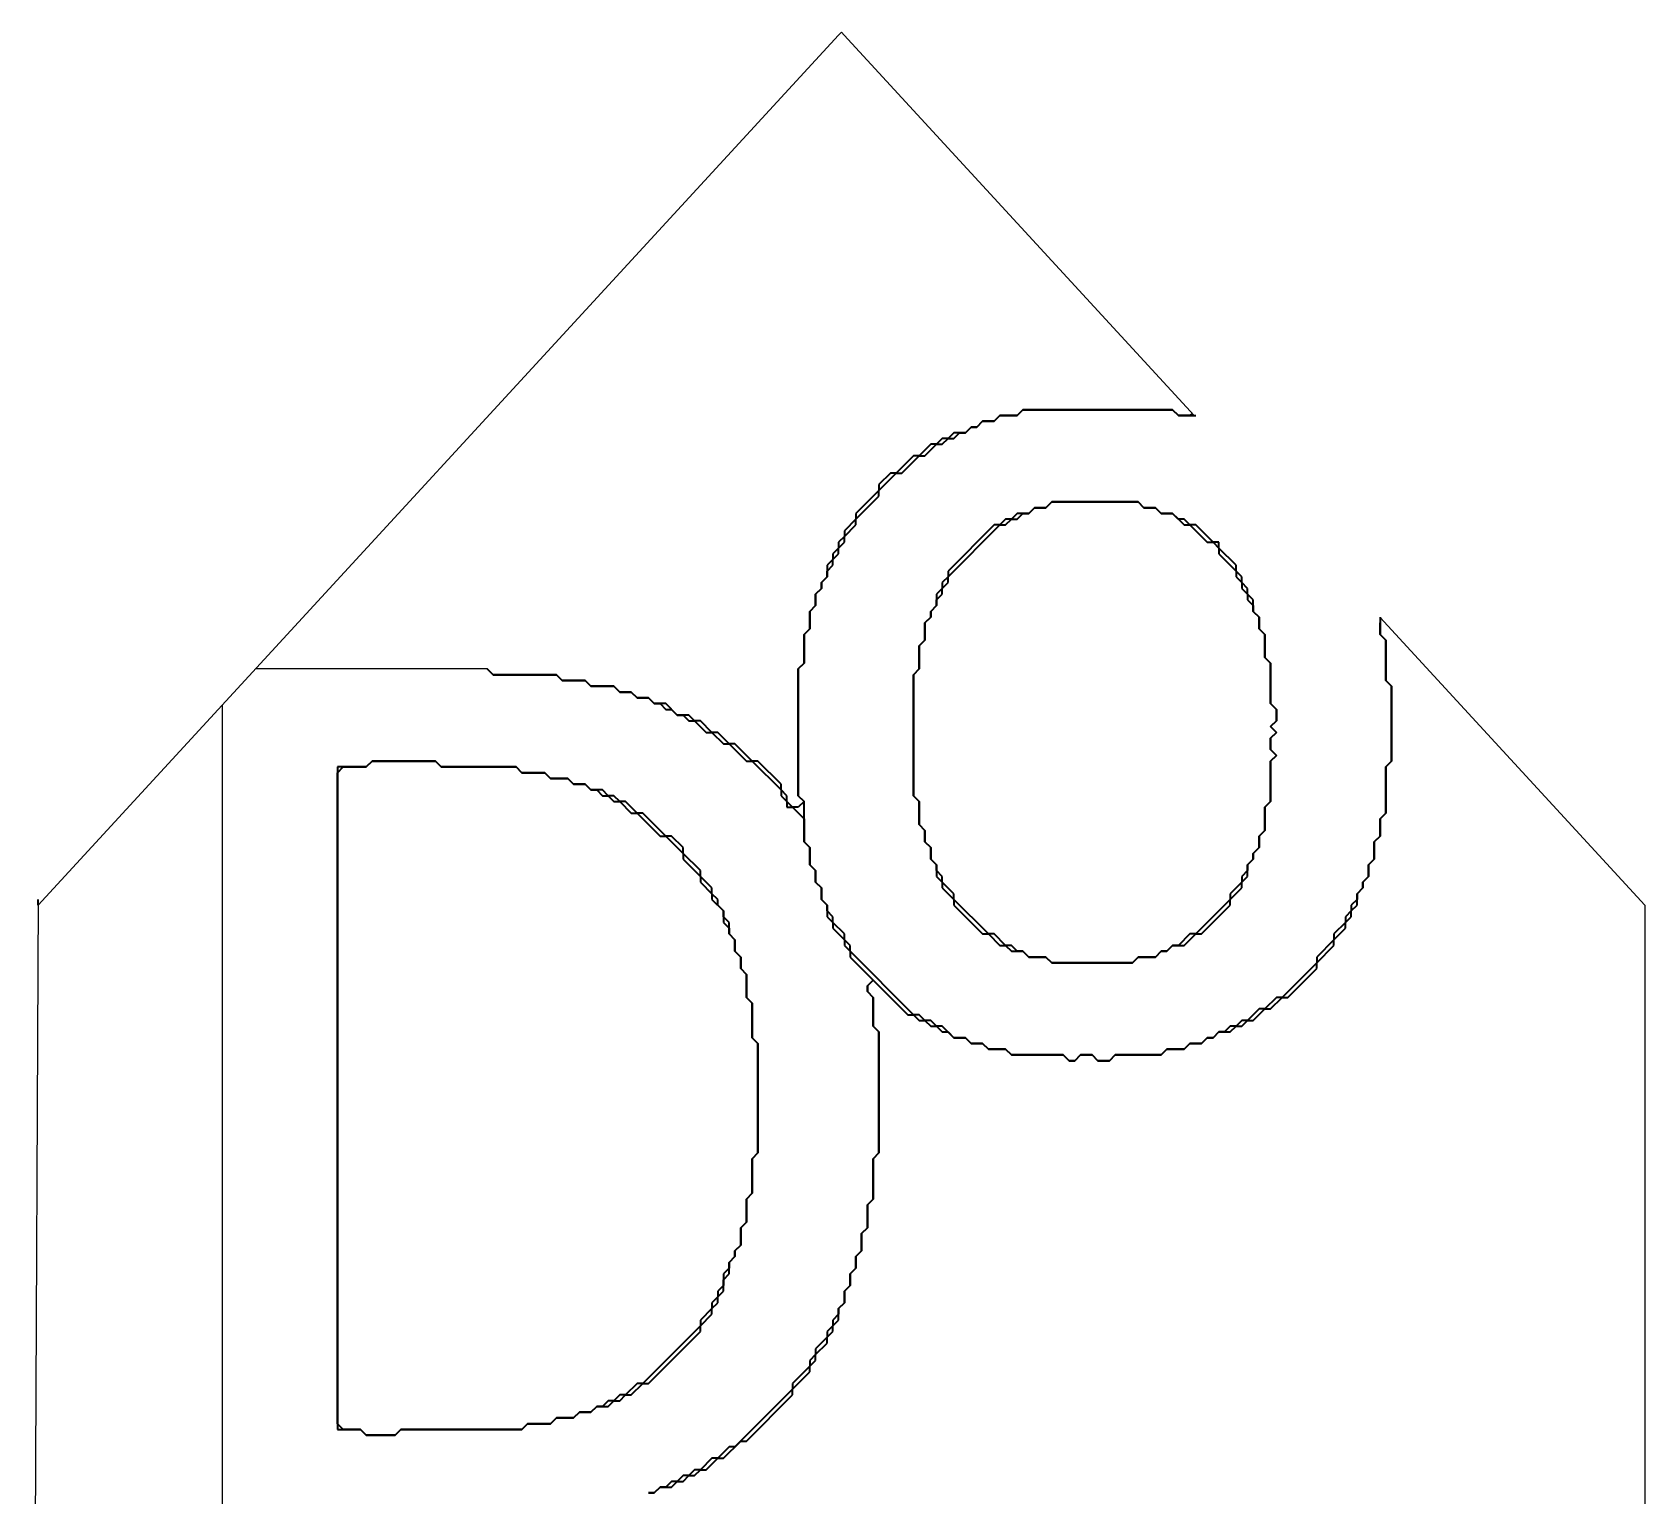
# Model space of a CAD drawing. Header units: millimetres. Extents: x 0 to 11, y 3.2 to 8.5.
# Drawn here: x 0 to 3.333, y 5.482 to 8.506 of the extents above; entities that cross this region are included whole.
import ezdxf

# ---------------------------------------------------------------- set-up
doc = ezdxf.new("R2010")
doc.units = ezdxf.units.MM

msp = doc.modelspace()

# ---------------------------------------------------------------- linework, layer by layer
for p, q in [((1.6667, 8.5), (0.0119, 6.7024)), ((1.6667, 8.5), (1.6724, 8.5062)), ((1.6781, 8.5), (1.6724, 8.5062)), ((1.6781, 8.5), (2.4014, 7.7143)), ((2.7857, 7.2967), (3.3328, 6.7024)), ((0.9405, 7.1905), (0.4612, 7.1905)), ((0.3929, 5.4643), (0.3929, 7.1162)), ((0.0119, 6.7143), (0, 4.1429)), ((3.3328, 6.7024), (3.3328, 4.1429))]:
    msp.add_line(p, q)
at = {"color": 7, "lineweight": 35}
for p, q in [((1.9643, 7.7024), (1.9524, 7.6905)), ((1.9524, 7.6905), (1.9643, 7.7024)), ((1.9881, 7.7024), (1.9643, 7.7024)), ((1.9643, 7.7024), (1.9881, 7.7024)), ((2, 7.7143), (1.9881, 7.7024)), ((1.9881, 7.7024), (2, 7.7143)), ((2.0357, 7.7143), (2, 7.7143)), ((2, 7.7143), (2.0357, 7.7143)), ((2.0476, 7.7262), (2.0357, 7.7143)), ((2.0357, 7.7143), (2.0476, 7.7262)), ((2.3571, 7.7262), (2.0476, 7.7262)), ((2.0476, 7.7262), (2.3571, 7.7262)), ((2.369, 7.7143), (2.3571, 7.7262)), ((2.3571, 7.7262), (2.369, 7.7143)), ((2.3929, 7.7143), (2.369, 7.7143)), ((2.369, 7.7143), (2.4048, 7.7143)), ((2.3973, 7.7187), (2.3929, 7.7143)), ((1.881, 7.6667), (1.869, 7.6548)), ((1.8929, 7.6667), (1.881, 7.6667)), ((1.881, 7.6548), (1.8929, 7.6667)), ((1.9048, 7.6786), (1.8929, 7.6667)), ((1.8929, 7.6667), (1.9048, 7.6667)), ((1.9286, 7.6786), (1.9048, 7.6786)), ((1.9048, 7.6667), (1.9167, 7.6786)), ((1.9167, 7.6786), (1.9286, 7.6786)), ((1.9405, 7.6905), (1.9286, 7.6786)), ((1.9286, 7.6786), (1.9405, 7.6905)), ((1.9524, 7.6905), (1.9405, 7.6905)), ((1.9405, 7.6905), (1.9524, 7.6905)), ((1.8571, 7.6548), (1.8333, 7.631)), ((1.8452, 7.631), (1.869, 7.6548)), ((1.869, 7.6548), (1.8571, 7.6548)), ((1.869, 7.6548), (1.881, 7.6548)), ((1.8214, 7.631), (1.7857, 7.5952)), ((1.7976, 7.5952), (1.8333, 7.631)), ((1.8333, 7.631), (1.8214, 7.631)), ((1.8333, 7.631), (1.8452, 7.631)), ((1.7738, 7.5952), (1.75, 7.5714)), ((1.75, 7.5595), (1.7857, 7.5952)), ((1.75, 7.5714), (1.75, 7.5595)), ((1.7857, 7.5952), (1.7738, 7.5952)), ((1.7857, 7.5952), (1.7976, 7.5952)), ((1.75, 7.5595), (1.7024, 7.5119)), ((1.7024, 7.5), (1.75, 7.5476)), ((1.75, 7.5476), (1.75, 7.5595)), ((2.0952, 7.5238), (2.1071, 7.5357)), ((2.1071, 7.5357), (2.0952, 7.5238)), ((2.1071, 7.5357), (2.2857, 7.5357)), ((2.2857, 7.5357), (2.1071, 7.5357)), ((2.2857, 7.5357), (2.2976, 7.5238)), ((2.2976, 7.5238), (2.2857, 7.5357)), ((1.7024, 7.5), (1.6786, 7.4762)), ((1.7024, 7.5119), (1.7024, 7.5)), ((1.7024, 7.4881), (1.7024, 7.5)), ((2.0119, 7.5), (2, 7.4881)), ((2.0119, 7.4881), (2.0238, 7.5)), ((2.0238, 7.5), (2.0119, 7.5)), ((2.0357, 7.5119), (2.0238, 7.5)), ((2.0238, 7.5), (2.0357, 7.5)), ((2.0357, 7.5), (2.0476, 7.5119)), ((2.0595, 7.5119), (2.0357, 7.5119)), ((2.0476, 7.5119), (2.0595, 7.5119)), ((2.0595, 7.5119), (2.0714, 7.5238)), ((2.0714, 7.5238), (2.0595, 7.5119)), ((2.0714, 7.5238), (2.0952, 7.5238)), ((2.0952, 7.5238), (2.0714, 7.5238)), ((2.2976, 7.5238), (2.3214, 7.5238)), ((2.3214, 7.5238), (2.2976, 7.5238)), ((2.3214, 7.5238), (2.3333, 7.5119)), ((2.3333, 7.5119), (2.3214, 7.5238)), ((2.3333, 7.5119), (2.3571, 7.5119)), ((2.3571, 7.5119), (2.3333, 7.5119)), ((2.3571, 7.5119), (2.381, 7.4881)), ((2.369, 7.5), (2.3571, 7.5119)), ((2.381, 7.5), (2.369, 7.5)), ((2.3929, 7.4881), (2.381, 7.5)), ((1.6786, 7.4643), (1.7024, 7.4881)), ((1.6786, 7.4762), (1.6786, 7.4643)), ((1.8929, 7.381), (2, 7.4881)), ((1.9881, 7.4881), (1.8929, 7.3929)), ((2, 7.4881), (1.9881, 7.4881)), ((2, 7.4881), (2.0119, 7.4881)), ((2.381, 7.4881), (2.3929, 7.4881)), ((2.3929, 7.4881), (2.4286, 7.4524)), ((2.4048, 7.4881), (2.3929, 7.4881)), ((2.4405, 7.4524), (2.4048, 7.4881)), ((1.6667, 7.4405), (1.6548, 7.4286)), ((1.6786, 7.4643), (1.6667, 7.4524)), ((1.6667, 7.4524), (1.6667, 7.4405)), ((1.6667, 7.4405), (1.6786, 7.4524)), ((1.6667, 7.4286), (1.6667, 7.4405)), ((1.6786, 7.4524), (1.6786, 7.4643)), ((2.4286, 7.4524), (2.4405, 7.4524)), ((2.4405, 7.4524), (2.4524, 7.4405)), ((2.4524, 7.4524), (2.4405, 7.4524)), ((2.4524, 7.4405), (2.4524, 7.4524)), ((2.4524, 7.4405), (2.4524, 7.4286)), ((2.4881, 7.4048), (2.4524, 7.4405)), ((1.6548, 7.4167), (1.6429, 7.4048)), ((1.6429, 7.4048), (1.6429, 7.381)), ((1.6429, 7.3929), (1.6548, 7.4048)), ((1.6548, 7.4286), (1.6548, 7.4167)), ((1.6548, 7.4167), (1.6667, 7.4286)), ((1.6548, 7.4048), (1.6548, 7.4167)), ((2.4524, 7.4286), (2.4881, 7.3929)), ((2.4881, 7.3929), (2.4881, 7.4048)), ((1.6429, 7.381), (1.631, 7.369)), ((1.631, 7.369), (1.6429, 7.381)), ((1.631, 7.369), (1.631, 7.3571)), ((1.631, 7.3571), (1.631, 7.369)), ((1.6429, 7.381), (1.6429, 7.3929)), ((1.8929, 7.381), (1.881, 7.369)), ((1.881, 7.3571), (1.8929, 7.369)), ((1.881, 7.369), (1.881, 7.3571)), ((1.8929, 7.3929), (1.8929, 7.381)), ((1.8929, 7.369), (1.8929, 7.381)), ((2.4881, 7.3929), (2.4881, 7.381)), ((2.5, 7.381), (2.4881, 7.3929)), ((2.4881, 7.381), (2.5, 7.369)), ((2.5, 7.369), (2.5, 7.381)), ((2.5, 7.369), (2.5, 7.3571)), ((2.5119, 7.3571), (2.5, 7.369)), ((1.631, 7.3571), (1.619, 7.3452)), ((1.619, 7.3452), (1.631, 7.3571)), ((1.619, 7.3452), (1.619, 7.3214)), ((1.619, 7.3214), (1.619, 7.3452)), ((1.881, 7.3571), (1.869, 7.3452)), ((1.869, 7.3333), (1.881, 7.3452)), ((1.869, 7.3452), (1.869, 7.3214)), ((1.869, 7.3214), (1.869, 7.3333)), ((1.881, 7.3452), (1.881, 7.3571)), ((2.5, 7.3571), (2.5119, 7.3452)), ((2.5119, 7.3452), (2.5119, 7.3571)), ((2.5119, 7.3452), (2.5119, 7.3333)), ((2.5238, 7.3333), (2.5119, 7.3452)), ((2.5119, 7.3333), (2.5238, 7.3214)), ((2.5238, 7.3095), (2.5238, 7.3333)), ((1.619, 7.3214), (1.6071, 7.3095)), ((1.6071, 7.3095), (1.619, 7.3214)), ((1.6071, 7.3095), (1.6071, 7.2738)), ((1.6071, 7.2738), (1.6071, 7.3095)), ((1.8571, 7.3095), (1.869, 7.3214)), ((1.869, 7.3214), (1.8571, 7.3095)), ((1.8571, 7.2976), (1.8571, 7.3095)), ((1.8571, 7.3095), (1.8571, 7.2976)), ((2.5238, 7.3214), (2.5238, 7.3095)), ((2.5238, 7.3095), (2.5357, 7.2976)), ((2.5357, 7.2976), (2.5238, 7.3095)), ((1.6071, 7.2738), (1.5952, 7.2619)), ((1.5952, 7.2619), (1.6071, 7.2738)), ((1.8452, 7.2857), (1.8571, 7.2976)), ((1.8571, 7.2976), (1.8452, 7.2857)), ((1.8452, 7.25), (1.8452, 7.2857)), ((1.8452, 7.2857), (1.8452, 7.25)), ((2.5357, 7.2976), (2.5357, 7.2738)), ((2.5357, 7.2738), (2.5357, 7.2976)), ((2.5357, 7.2738), (2.5476, 7.2619)), ((2.5476, 7.2619), (2.5357, 7.2738)), ((2.7857, 7.2976), (2.7857, 7.2619)), ((2.7857, 7.2619), (2.7857, 7.2857)), ((1.5952, 7.2619), (1.5952, 7.2024)), ((1.5952, 7.2024), (1.5952, 7.2619)), ((1.8333, 7.2381), (1.8452, 7.25)), ((1.8452, 7.25), (1.8333, 7.2381)), ((1.8333, 7.1905), (1.8333, 7.2381)), ((1.8333, 7.2381), (1.8333, 7.1905)), ((2.5476, 7.2619), (2.5476, 7.2143)), ((2.5476, 7.2143), (2.5476, 7.2619)), ((2.7976, 7.25), (2.7857, 7.2619)), ((2.7857, 7.2619), (2.7976, 7.25)), ((2.7976, 7.1667), (2.7976, 7.25)), ((2.7976, 7.25), (2.7976, 7.1667)), ((1.5952, 7.2024), (1.5833, 7.1905)), ((1.5833, 7.1905), (1.5952, 7.2024)), ((2.5476, 7.2143), (2.5595, 7.2024)), ((2.5595, 7.2024), (2.5476, 7.2143)), ((2.5595, 7.2024), (2.5595, 7.119)), ((2.5595, 7.119), (2.5595, 7.2024)), ((0.9524, 7.1786), (0.9405, 7.1905)), ((0.9405, 7.1905), (0.9524, 7.1786)), ((1.0833, 7.1786), (0.9524, 7.1786)), ((0.9524, 7.1786), (1.0833, 7.1786)), ((1.0952, 7.1667), (1.0833, 7.1786)), ((1.0833, 7.1786), (1.0952, 7.1667)), ((1.1429, 7.1667), (1.0952, 7.1667)), ((1.0952, 7.1667), (1.1429, 7.1667)), ((1.1548, 7.1548), (1.1429, 7.1667)), ((1.1429, 7.1667), (1.1548, 7.1548)), ((1.5833, 7.1905), (1.5833, 6.9286)), ((1.5833, 6.9286), (1.5833, 7.1905)), ((1.8214, 7.1786), (1.8333, 7.1905)), ((1.8333, 7.1905), (1.8214, 7.1786)), ((1.8214, 6.9286), (1.8214, 7.1786)), ((1.8214, 7.1786), (1.8214, 6.9286)), ((2.8095, 7.1548), (2.7976, 7.1667)), ((2.7976, 7.1667), (2.8095, 7.1548)), ((1.2024, 7.1548), (1.1548, 7.1548)), ((1.1548, 7.1548), (1.2024, 7.1548)), ((1.2143, 7.1429), (1.2024, 7.1548)), ((1.2024, 7.1548), (1.2143, 7.1429)), ((1.2381, 7.1429), (1.2143, 7.1429)), ((1.2143, 7.1429), (1.2381, 7.1429)), ((1.25, 7.131), (1.2381, 7.1429)), ((1.2381, 7.1429), (1.25, 7.131)), ((2.8095, 7), (2.8095, 7.1548)), ((2.8095, 7.1548), (2.8095, 7)), ((1.2738, 7.131), (1.25, 7.131)), ((1.25, 7.131), (1.2738, 7.131)), ((1.2857, 7.119), (1.2738, 7.131)), ((1.2738, 7.131), (1.2857, 7.119)), ((1.3095, 7.119), (1.2857, 7.119)), ((1.2857, 7.119), (1.2976, 7.119)), ((1.2976, 7.119), (1.3095, 7.1071)), ((1.3333, 7.0952), (1.3095, 7.119)), ((1.3095, 7.1071), (1.3214, 7.1071)), ((1.3214, 7.1071), (1.3333, 7.0952)), ((2.5595, 7.119), (2.5714, 7.1071)), ((2.5714, 7.1071), (2.5595, 7.119)), ((2.5714, 7.1071), (2.5714, 7.0833)), ((2.5714, 7.0833), (2.5714, 7.1071)), ((1.3571, 7.0952), (1.3333, 7.0952)), ((1.3333, 7.0952), (1.3452, 7.0952)), ((1.3452, 7.0952), (1.3571, 7.0833)), ((1.369, 7.0833), (1.3571, 7.0952)), ((1.3571, 7.0833), (1.369, 7.0833)), ((1.381, 7.0833), (1.369, 7.0833)), ((1.369, 7.0833), (1.3929, 7.0595)), ((1.4048, 7.0595), (1.381, 7.0833)), ((2.5714, 7.0833), (2.5595, 7.0714)), ((2.5595, 7.0714), (2.5714, 7.0833)), ((2.5595, 7.0714), (2.5714, 7.0595)), ((2.5714, 7.0595), (2.5595, 7.0714)), ((1.3929, 7.0595), (1.4048, 7.0595)), ((1.4167, 7.0595), (1.4048, 7.0595)), ((1.4048, 7.0595), (1.4286, 7.0357)), ((1.4405, 7.0357), (1.4167, 7.0595)), ((1.4286, 7.0357), (1.4405, 7.0357)), ((1.4524, 7.0357), (1.4405, 7.0357)), ((1.4405, 7.0357), (1.4762, 7)), ((1.4881, 7), (1.4524, 7.0357)), ((2.5714, 7.0595), (2.5595, 7.0476)), ((2.5595, 7.0476), (2.5714, 7.0595)), ((2.5595, 7.0476), (2.5595, 7.0238)), ((2.5595, 7.0238), (2.5595, 7.0476)), ((0.6905, 6.9881), (0.7024, 7)), ((0.7024, 7), (0.6905, 6.9881)), ((0.7024, 7), (0.8333, 7)), ((0.8333, 7), (0.7024, 7)), ((0.8333, 7), (0.8452, 6.9881)), ((0.8452, 6.9881), (0.8333, 7)), ((1.4762, 7), (1.4881, 7)), ((1.5, 7), (1.4881, 7)), ((1.4881, 7), (1.5476, 6.9405)), ((1.5476, 6.9524), (1.5, 7)), ((2.5595, 7.0238), (2.5714, 7.0119)), ((2.5714, 7.0119), (2.5595, 7.0238)), ((2.5714, 7.0119), (2.5595, 7)), ((2.5595, 7), (2.5714, 7.0119)), ((2.5595, 7), (2.5595, 6.9167)), ((2.5595, 6.9167), (2.5595, 7)), ((2.7976, 6.9881), (2.8095, 7)), ((2.8095, 7), (2.7976, 6.9881)), ((0.631, 6.9762), (0.6429, 6.9881)), ((0.6905, 6.9881), (0.631, 6.9881)), ((0.631, 6.9881), (0.631, 5.619)), ((0.631, 5.631), (0.631, 6.9762)), ((0.6429, 6.9881), (0.6905, 6.9881)), ((0.8452, 6.9881), (1, 6.9881)), ((1, 6.9881), (0.8452, 6.9881)), ((1, 6.9881), (1.0119, 6.9762)), ((1.0119, 6.9762), (1, 6.9881)), ((1.0119, 6.9762), (1.0595, 6.9762)), ((1.0595, 6.9762), (1.0119, 6.9762)), ((1.0595, 6.9762), (1.0714, 6.9643)), ((1.0714, 6.9643), (1.0595, 6.9762)), ((2.7976, 6.8929), (2.7976, 6.9881)), ((2.7976, 6.9881), (2.7976, 6.8929)), ((1.0714, 6.9643), (1.1071, 6.9643)), ((1.1071, 6.9643), (1.0714, 6.9643)), ((1.1071, 6.9643), (1.119, 6.9524)), ((1.119, 6.9524), (1.1071, 6.9643)), ((1.119, 6.9524), (1.1429, 6.9524)), ((1.1429, 6.9524), (1.119, 6.9524)), ((1.1429, 6.9524), (1.1548, 6.9405)), ((1.1548, 6.9405), (1.1429, 6.9524)), ((1.1548, 6.9405), (1.1667, 6.9405)), ((1.1786, 6.9405), (1.1548, 6.9405)), ((1.1667, 6.9405), (1.1786, 6.9286)), ((1.1905, 6.9286), (1.1786, 6.9405)), ((1.5476, 6.9405), (1.5476, 6.9524)), ((1.5595, 6.9286), (1.5476, 6.9405)), ((1.5476, 6.9405), (1.5476, 6.9286)), ((1.1786, 6.9286), (1.1905, 6.9286)), ((1.1905, 6.9286), (1.2024, 6.9167)), ((1.2024, 6.9286), (1.1905, 6.9286)), ((1.2143, 6.9167), (1.2024, 6.9286)), ((1.2024, 6.9167), (1.2143, 6.9167)), ((1.2143, 6.9167), (1.2381, 6.8929)), ((1.2262, 6.9167), (1.2143, 6.9167)), ((1.25, 6.8929), (1.2262, 6.9167)), ((1.5476, 6.9286), (1.5595, 6.9167)), ((1.5595, 6.9167), (1.5595, 6.9286)), ((1.5714, 6.9048), (1.5595, 6.9167)), ((1.5595, 6.9167), (1.5595, 6.9048)), ((1.5595, 6.9048), (1.5714, 6.9048)), ((1.5833, 6.9048), (1.5714, 6.9048)), ((1.5714, 6.9048), (1.5952, 6.881)), ((1.5833, 6.9286), (1.5952, 6.9167)), ((1.5952, 6.9167), (1.5833, 6.9286)), ((1.5952, 6.9167), (1.5833, 6.9048)), ((1.5952, 6.8333), (1.5952, 6.9167)), ((1.8333, 6.9167), (1.8214, 6.9286)), ((1.8214, 6.9286), (1.8333, 6.9167)), ((1.8333, 6.869), (1.8333, 6.9167)), ((1.8333, 6.9167), (1.8333, 6.869)), ((2.5595, 6.9167), (2.5476, 6.9048)), ((2.5476, 6.9048), (2.5595, 6.9167)), ((2.5476, 6.9048), (2.5476, 6.8571)), ((2.5476, 6.8571), (2.5476, 6.9048)), ((1.2381, 6.8929), (1.25, 6.8929)), ((1.25, 6.8929), (1.2976, 6.8452)), ((1.2619, 6.8929), (1.25, 6.8929)), ((1.3095, 6.8452), (1.2619, 6.8929)), ((1.5952, 6.881), (1.5952, 6.8333)), ((1.8452, 6.8571), (1.8333, 6.869)), ((1.8333, 6.869), (1.8452, 6.8571)), ((2.7857, 6.881), (2.7976, 6.8929)), ((2.7976, 6.8929), (2.7857, 6.881)), ((2.7857, 6.8452), (2.7857, 6.881)), ((2.7857, 6.881), (2.7857, 6.8452)), ((1.2976, 6.8452), (1.3095, 6.8452)), ((1.3095, 6.8452), (1.3452, 6.8095)), ((1.3214, 6.8452), (1.3095, 6.8452)), ((1.3452, 6.8214), (1.3214, 6.8452)), ((1.5952, 6.8333), (1.6071, 6.8214)), ((1.6071, 6.8214), (1.5952, 6.8333)), ((1.8452, 6.8333), (1.8452, 6.8571)), ((1.8452, 6.8571), (1.8452, 6.8333)), ((1.8571, 6.8214), (1.8452, 6.8333)), ((1.8452, 6.8333), (1.8571, 6.8214)), ((2.5476, 6.8571), (2.5357, 6.8452)), ((2.5357, 6.8452), (2.5476, 6.8571)), ((2.5357, 6.8452), (2.5357, 6.8214)), ((2.5357, 6.8214), (2.5357, 6.8452)), ((2.7738, 6.8333), (2.7857, 6.8452)), ((2.7857, 6.8452), (2.7738, 6.8333)), ((2.7738, 6.7976), (2.7738, 6.8333)), ((2.7738, 6.8333), (2.7738, 6.7976)), ((1.3452, 6.8095), (1.3452, 6.8214)), ((1.3452, 6.8095), (1.3452, 6.7976)), ((1.381, 6.7738), (1.3452, 6.8095)), ((1.6071, 6.8214), (1.6071, 6.7857)), ((1.6071, 6.7857), (1.6071, 6.8214)), ((1.8571, 6.7976), (1.8571, 6.8214)), ((1.8571, 6.8214), (1.8571, 6.7976)), ((2.5357, 6.8214), (2.5238, 6.8095)), ((2.5238, 6.8095), (2.5357, 6.8214)), ((2.5238, 6.8095), (2.5238, 6.7976)), ((2.5238, 6.7976), (2.5238, 6.8095)), ((1.3452, 6.7976), (1.381, 6.7619)), ((1.381, 6.7619), (1.381, 6.7738)), ((1.6071, 6.7857), (1.619, 6.7738)), ((1.619, 6.7738), (1.6071, 6.7857)), ((1.619, 6.7738), (1.619, 6.75)), ((1.619, 6.75), (1.619, 6.7738)), ((1.869, 6.7857), (1.8571, 6.7976)), ((1.8571, 6.7976), (1.869, 6.7857)), ((1.869, 6.7738), (1.869, 6.7857)), ((1.869, 6.7857), (1.869, 6.7619)), ((1.881, 6.7619), (1.869, 6.7738)), ((2.5119, 6.7738), (2.5, 6.7619)), ((2.5238, 6.7976), (2.5119, 6.7857)), ((2.5119, 6.7857), (2.5238, 6.7976)), ((2.5119, 6.7857), (2.5119, 6.7738)), ((2.5119, 6.7619), (2.5119, 6.7857)), ((2.7619, 6.7857), (2.7738, 6.7976)), ((2.7738, 6.7976), (2.7619, 6.7857)), ((2.7619, 6.7619), (2.7619, 6.7857)), ((2.7619, 6.7857), (2.7619, 6.7619)), ((1.381, 6.7619), (1.381, 6.75)), ((1.4048, 6.7381), (1.381, 6.7619)), ((1.381, 6.75), (1.4048, 6.7262)), ((1.4048, 6.7262), (1.4048, 6.7381)), ((1.619, 6.75), (1.631, 6.7381)), ((1.631, 6.7381), (1.619, 6.75)), ((1.631, 6.7381), (1.631, 6.7143)), ((1.631, 6.7143), (1.631, 6.7381)), ((1.869, 6.7619), (1.881, 6.75)), ((1.881, 6.75), (1.881, 6.7619)), ((1.9048, 6.7262), (1.881, 6.75)), ((1.881, 6.75), (1.881, 6.7381)), ((1.881, 6.7381), (1.9048, 6.7143)), ((2.5, 6.75), (2.4762, 6.7262)), ((2.4762, 6.7143), (2.5, 6.7381)), ((2.5, 6.7619), (2.5, 6.75)), ((2.5, 6.75), (2.5119, 6.7619)), ((2.5, 6.7381), (2.5, 6.75)), ((2.7381, 6.7262), (2.75, 6.7381)), ((2.75, 6.7381), (2.7381, 6.7262)), ((2.75, 6.75), (2.7619, 6.7619)), ((2.7619, 6.7619), (2.75, 6.75)), ((2.75, 6.7381), (2.75, 6.75)), ((2.75, 6.75), (2.75, 6.7381)), ((0.0119, 6.7024), (0.0119, 6.7143)), ((1.4048, 6.7262), (1.4048, 6.7143)), ((1.4167, 6.7143), (1.4048, 6.7262)), ((1.4048, 6.7143), (1.4286, 6.6905)), ((1.4167, 6.7024), (1.4167, 6.7143)), ((1.4286, 6.6905), (1.4167, 6.7024)), ((1.631, 6.7143), (1.6429, 6.7024)), ((1.6429, 6.7024), (1.631, 6.7143)), ((1.6429, 6.7024), (1.6429, 6.6786)), ((1.6429, 6.6905), (1.6429, 6.7024)), ((1.9048, 6.7143), (1.9048, 6.7262)), ((1.9762, 6.6429), (1.9048, 6.7143)), ((1.9048, 6.7143), (1.9048, 6.7024)), ((1.9048, 6.7024), (1.9643, 6.6429)), ((2.4762, 6.7143), (2.4048, 6.6429)), ((2.4167, 6.6429), (2.4762, 6.7024)), ((2.4762, 6.7262), (2.4762, 6.7143)), ((2.4762, 6.7024), (2.4762, 6.7143)), ((2.7381, 6.7143), (2.7262, 6.7024)), ((2.7262, 6.6905), (2.7381, 6.7024)), ((2.7262, 6.7024), (2.7262, 6.6905)), ((2.7381, 6.7024), (2.7381, 6.7262)), ((2.7381, 6.7262), (2.7381, 6.7143)), ((1.4286, 6.6905), (1.4286, 6.6667)), ((1.4286, 6.6786), (1.4286, 6.6905)), ((1.4405, 6.6667), (1.4286, 6.6786)), ((1.4286, 6.6667), (1.4405, 6.6548)), ((1.4405, 6.6429), (1.4405, 6.6667)), ((1.6548, 6.6786), (1.6429, 6.6905)), ((1.6429, 6.6786), (1.6548, 6.6667)), ((1.6548, 6.6667), (1.6548, 6.6786)), ((1.6548, 6.6667), (1.6548, 6.6548)), ((1.6786, 6.6429), (1.6548, 6.6667)), ((2.7143, 6.6667), (2.6905, 6.6429)), ((2.7262, 6.6905), (2.7143, 6.6786)), ((2.7143, 6.6667), (2.7262, 6.6786)), ((2.7143, 6.6786), (2.7143, 6.6667)), ((2.7143, 6.6548), (2.7143, 6.6667)), ((2.7262, 6.6786), (2.7262, 6.6905)), ((1.4405, 6.6548), (1.4405, 6.6429)), ((1.4405, 6.6429), (1.4524, 6.631)), ((1.4524, 6.631), (1.4405, 6.6429)), ((1.6548, 6.6548), (1.6786, 6.631)), ((1.6786, 6.631), (1.6786, 6.6429)), ((1.9643, 6.6429), (1.9762, 6.6429)), ((1.9881, 6.6429), (1.9762, 6.6429)), ((1.9762, 6.6429), (2, 6.619)), ((2.0119, 6.619), (1.9881, 6.6429)), ((2.3929, 6.6429), (2.369, 6.619)), ((2.381, 6.619), (2.4048, 6.6429)), ((2.4048, 6.6429), (2.3929, 6.6429)), ((2.4048, 6.6429), (2.4167, 6.6429)), ((2.6905, 6.631), (2.7143, 6.6548)), ((2.6905, 6.6429), (2.6905, 6.631)), ((1.4524, 6.631), (1.4524, 6.6071)), ((1.4524, 6.6071), (1.4524, 6.631)), ((1.4524, 6.6071), (1.4643, 6.5952)), ((1.4643, 6.5952), (1.4524, 6.6071)), ((1.6786, 6.631), (1.6786, 6.619)), ((1.6905, 6.619), (1.6786, 6.631)), ((1.6786, 6.619), (1.6905, 6.6071)), ((1.6905, 6.6071), (1.6905, 6.619)), ((1.6905, 6.6071), (1.6905, 6.5952)), ((1.8214, 6.4762), (1.6905, 6.6071)), ((2, 6.619), (2.0119, 6.619)), ((2.0238, 6.619), (2.0119, 6.619)), ((2.0119, 6.619), (2.0238, 6.6071)), ((2.0357, 6.6071), (2.0238, 6.619)), ((2.0238, 6.6071), (2.0476, 6.6071)), ((2.0476, 6.6071), (2.0357, 6.6071)), ((2.0595, 6.5952), (2.0476, 6.6071)), ((2.0476, 6.6071), (2.0595, 6.5952)), ((2.3333, 6.6071), (2.3214, 6.5952)), ((2.3214, 6.5952), (2.3333, 6.6071)), ((2.3452, 6.6071), (2.3333, 6.6071)), ((2.3333, 6.6071), (2.3452, 6.6071)), ((2.3571, 6.619), (2.3452, 6.6071)), ((2.3452, 6.6071), (2.3571, 6.619)), ((2.369, 6.619), (2.3571, 6.619)), ((2.3571, 6.619), (2.381, 6.619)), ((2.6905, 6.631), (2.6548, 6.5952)), ((2.6548, 6.5833), (2.6905, 6.619)), ((2.6905, 6.619), (2.6905, 6.631)), ((1.4643, 6.5952), (1.4643, 6.5714)), ((1.4643, 6.5714), (1.4643, 6.5952)), ((1.4643, 6.5714), (1.4762, 6.5595)), ((1.4762, 6.5595), (1.4643, 6.5714)), ((1.6905, 6.5952), (1.7381, 6.5476)), ((2.0952, 6.5952), (2.0595, 6.5952)), ((2.0595, 6.5952), (2.0952, 6.5952)), ((2.1071, 6.5833), (2.0952, 6.5952)), ((2.0952, 6.5952), (2.1071, 6.5833)), ((2.2738, 6.5833), (2.1071, 6.5833)), ((2.1071, 6.5833), (2.2738, 6.5833)), ((2.2857, 6.5952), (2.2738, 6.5833)), ((2.2738, 6.5833), (2.2857, 6.5952)), ((2.3214, 6.5952), (2.2857, 6.5952)), ((2.2857, 6.5952), (2.3214, 6.5952)), ((2.6548, 6.5833), (2.5833, 6.5119)), ((2.5952, 6.5119), (2.6548, 6.5714)), ((2.6548, 6.5952), (2.6548, 6.5833)), ((2.6548, 6.5714), (2.6548, 6.5833)), ((1.4762, 6.5595), (1.4762, 6.5119)), ((1.4762, 6.5119), (1.4762, 6.5595)), ((1.7381, 6.5476), (1.7262, 6.5357)), ((1.7262, 6.5357), (1.7381, 6.5476)), ((1.7262, 6.5357), (1.7262, 6.5238)), ((1.7262, 6.5238), (1.7262, 6.5357)), ((1.7381, 6.5476), (1.8095, 6.4762)), ((1.4762, 6.5119), (1.4881, 6.5)), ((1.4881, 6.5), (1.4762, 6.5119)), ((1.4881, 6.5), (1.4881, 6.4286)), ((1.4881, 6.4286), (1.4881, 6.5)), ((1.7262, 6.5238), (1.7381, 6.5119)), ((1.7381, 6.5119), (1.7262, 6.5238)), ((1.7381, 6.5119), (1.7381, 6.4524)), ((1.7381, 6.4524), (1.7381, 6.5119)), ((2.5714, 6.5119), (2.5476, 6.4881)), ((2.5595, 6.4881), (2.5833, 6.5119)), ((2.5833, 6.5119), (2.5714, 6.5119)), ((2.5833, 6.5119), (2.5952, 6.5119)), ((1.8095, 6.4762), (1.8214, 6.4762)), ((1.8214, 6.4762), (1.8333, 6.4643)), ((1.8333, 6.4762), (1.8214, 6.4762)), ((1.8452, 6.4643), (1.8333, 6.4762)), ((2.5357, 6.4881), (2.5119, 6.4643)), ((2.5238, 6.4643), (2.5476, 6.4881)), ((2.5476, 6.4881), (2.5357, 6.4881)), ((2.5476, 6.4881), (2.5595, 6.4881)), ((1.7381, 6.4524), (1.75, 6.4405)), ((1.75, 6.4405), (1.7381, 6.4524)), ((1.75, 6.4405), (1.75, 6.1905)), ((1.75, 6.1905), (1.75, 6.4405)), ((1.8333, 6.4643), (1.8452, 6.4643)), ((1.8452, 6.4643), (1.8571, 6.4524)), ((1.8571, 6.4643), (1.8452, 6.4643)), ((1.869, 6.4524), (1.8571, 6.4643)), ((1.8571, 6.4524), (1.869, 6.4524)), ((1.869, 6.4524), (1.881, 6.4405)), ((1.881, 6.4524), (1.869, 6.4524)), ((1.9048, 6.4286), (1.881, 6.4524)), ((1.881, 6.4405), (1.8929, 6.4405)), ((1.8929, 6.4405), (1.9048, 6.4286)), ((2.4405, 6.4286), (2.4524, 6.4405)), ((2.4524, 6.4405), (2.4405, 6.4286)), ((2.4524, 6.4405), (2.4762, 6.4405)), ((2.4643, 6.4405), (2.4524, 6.4405)), ((2.4762, 6.4524), (2.4643, 6.4405)), ((2.4762, 6.4405), (2.4881, 6.4524)), ((2.4881, 6.4524), (2.4762, 6.4524)), ((2.5, 6.4643), (2.4881, 6.4524)), ((2.4881, 6.4524), (2.5, 6.4524)), ((2.5, 6.4524), (2.5119, 6.4643)), ((2.5119, 6.4643), (2.5, 6.4643)), ((2.5119, 6.4643), (2.5238, 6.4643)), ((1.4881, 6.4286), (1.5, 6.4167)), ((1.5, 6.4167), (1.4881, 6.4286)), ((1.5, 6.4167), (1.5, 6.1905)), ((1.5, 6.1905), (1.5, 6.4167)), ((1.9048, 6.4286), (1.9286, 6.4286)), ((1.9286, 6.4286), (1.9048, 6.4286)), ((1.9286, 6.4286), (1.9405, 6.4167)), ((1.9405, 6.4167), (1.9286, 6.4286)), ((1.9405, 6.4167), (1.9643, 6.4167)), ((1.9643, 6.4167), (1.9405, 6.4167)), ((1.9643, 6.4167), (1.9762, 6.4048)), ((1.9762, 6.4048), (1.9643, 6.4167)), ((1.9762, 6.4048), (2.0119, 6.4048)), ((2.0119, 6.4048), (1.9762, 6.4048)), ((2.0119, 6.4048), (2.0238, 6.3929)), ((2.0238, 6.3929), (2.0119, 6.4048)), ((2.3333, 6.3929), (2.3452, 6.4048)), ((2.3452, 6.4048), (2.3333, 6.3929)), ((2.3452, 6.4048), (2.381, 6.4048)), ((2.381, 6.4048), (2.3452, 6.4048)), ((2.381, 6.4048), (2.3929, 6.4167)), ((2.3929, 6.4167), (2.381, 6.4048)), ((2.3929, 6.4167), (2.4167, 6.4167)), ((2.4167, 6.4167), (2.3929, 6.4167)), ((2.4167, 6.4167), (2.4286, 6.4286)), ((2.4286, 6.4286), (2.4167, 6.4167)), ((2.4286, 6.4286), (2.4405, 6.4286)), ((2.4405, 6.4286), (2.4286, 6.4286)), ((2.0238, 6.3929), (2.131, 6.3929)), ((2.131, 6.3929), (2.0238, 6.3929)), ((2.131, 6.3929), (2.1429, 6.381)), ((2.1429, 6.381), (2.131, 6.3929)), ((2.1429, 6.381), (2.1548, 6.381)), ((2.1548, 6.381), (2.1429, 6.381)), ((2.1548, 6.381), (2.1667, 6.3929)), ((2.1667, 6.3929), (2.1548, 6.381)), ((2.1667, 6.3929), (2.1905, 6.3929)), ((2.1905, 6.3929), (2.1667, 6.3929)), ((2.1905, 6.3929), (2.2024, 6.381)), ((2.2024, 6.381), (2.1905, 6.3929)), ((2.2024, 6.381), (2.2262, 6.381)), ((2.2262, 6.381), (2.2024, 6.381)), ((2.2262, 6.381), (2.2381, 6.3929)), ((2.2381, 6.3929), (2.2262, 6.381)), ((2.2381, 6.3929), (2.3333, 6.3929)), ((2.3333, 6.3929), (2.2381, 6.3929)), ((1.5, 6.1905), (1.4881, 6.1786)), ((1.4881, 6.1786), (1.5, 6.1905)), ((1.4881, 6.1786), (1.4881, 6.1071)), ((1.4881, 6.1071), (1.4881, 6.1786)), ((1.75, 6.1905), (1.7381, 6.1786)), ((1.7381, 6.1786), (1.75, 6.1905)), ((1.7381, 6.1786), (1.7381, 6.0952)), ((1.7381, 6.0952), (1.7381, 6.1786)), ((1.4881, 6.1071), (1.4762, 6.0952)), ((1.4762, 6.0952), (1.4881, 6.1071)), ((1.4762, 6.0952), (1.4762, 6.0476)), ((1.4762, 6.0476), (1.4762, 6.0952)), ((1.7381, 6.0952), (1.7262, 6.0833)), ((1.7262, 6.0833), (1.7381, 6.0952)), ((1.7262, 6.0833), (1.7262, 6.0357)), ((1.7262, 6.0357), (1.7262, 6.0833)), ((1.4762, 6.0476), (1.4643, 6.0357)), ((1.4643, 6.0357), (1.4762, 6.0476)), ((1.4643, 6.0357), (1.4643, 6)), ((1.4643, 6), (1.4643, 6.0357)), ((1.7262, 6.0357), (1.7143, 6.0238)), ((1.7143, 6.0238), (1.7262, 6.0357)), ((1.4643, 6), (1.4524, 5.9881)), ((1.4524, 5.9881), (1.4643, 6)), ((1.7143, 6.0238), (1.7143, 5.9881)), ((1.7143, 5.9881), (1.7143, 6.0238)), ((1.4524, 5.9762), (1.4405, 5.9643)), ((1.4405, 5.9643), (1.4524, 5.9762)), ((1.4524, 5.9881), (1.4524, 5.9762)), ((1.4524, 5.9762), (1.4524, 5.9881)), ((1.7143, 5.9881), (1.7024, 5.9762)), ((1.7024, 5.9762), (1.7143, 5.9881)), ((1.7024, 5.9762), (1.7024, 5.9524)), ((1.7024, 5.9524), (1.7024, 5.9762)), ((1.4405, 5.9524), (1.4286, 5.9405)), ((1.4286, 5.9405), (1.4286, 5.9167)), ((1.4286, 5.9286), (1.4405, 5.9405)), ((1.4405, 5.9643), (1.4405, 5.9524)), ((1.4405, 5.9405), (1.4405, 5.9643)), ((1.7024, 5.9524), (1.6905, 5.9405)), ((1.6905, 5.9405), (1.7024, 5.9524)), ((1.6905, 5.9405), (1.6905, 5.9167)), ((1.6905, 5.9167), (1.6905, 5.9405)), ((1.4286, 5.9167), (1.4167, 5.9048)), ((1.4167, 5.9048), (1.4167, 5.8929)), ((1.4167, 5.8929), (1.4286, 5.9048)), ((1.4286, 5.9048), (1.4286, 5.9286)), ((1.6905, 5.9167), (1.6786, 5.9048)), ((1.6786, 5.9048), (1.6905, 5.9167)), ((1.6786, 5.9048), (1.6786, 5.881)), ((1.6786, 5.881), (1.6786, 5.9048)), ((1.4048, 5.869), (1.381, 5.8452)), ((1.4167, 5.8929), (1.4048, 5.881)), ((1.4048, 5.881), (1.4048, 5.869)), ((1.4048, 5.869), (1.4167, 5.881)), ((1.4048, 5.8571), (1.4048, 5.869)), ((1.4167, 5.881), (1.4167, 5.8929)), ((1.6786, 5.881), (1.6667, 5.869)), ((1.6667, 5.869), (1.6786, 5.881)), ((1.6667, 5.869), (1.6667, 5.8571)), ((1.6667, 5.8452), (1.6667, 5.869)), ((1.381, 5.8333), (1.2619, 5.7143)), ((1.381, 5.8333), (1.4048, 5.8571)), ((1.381, 5.8452), (1.381, 5.8333)), ((1.381, 5.8214), (1.381, 5.8333)), ((1.6548, 5.8333), (1.6429, 5.8214)), ((1.6667, 5.8571), (1.6548, 5.8452)), ((1.6548, 5.8452), (1.6548, 5.8333)), ((1.6548, 5.8333), (1.6667, 5.8452)), ((1.6548, 5.8214), (1.6548, 5.8333)), ((1.2738, 5.7143), (1.381, 5.8214)), ((1.6429, 5.8095), (1.619, 5.7857)), ((1.6429, 5.8214), (1.6429, 5.8095)), ((1.6429, 5.8095), (1.6548, 5.8214)), ((1.6429, 5.7976), (1.6429, 5.8095)), ((1.619, 5.7738), (1.6071, 5.7619)), ((1.619, 5.7738), (1.6429, 5.7976)), ((1.619, 5.7857), (1.619, 5.7738)), ((1.619, 5.7619), (1.619, 5.7738)), ((1.6071, 5.75), (1.5714, 5.7143)), ((1.5714, 5.7024), (1.6071, 5.7381)), ((1.6071, 5.7619), (1.6071, 5.75)), ((1.6071, 5.75), (1.619, 5.7619)), ((1.6071, 5.7381), (1.6071, 5.75)), ((1.25, 5.7143), (1.2262, 5.6905)), ((1.2381, 5.6905), (1.2619, 5.7143)), ((1.2619, 5.7143), (1.25, 5.7143)), ((1.2619, 5.7143), (1.2738, 5.7143)), ((1.5714, 5.7024), (1.4524, 5.5833)), ((1.5714, 5.7143), (1.5714, 5.7024)), ((1.5714, 5.6905), (1.5714, 5.7024)), ((1.1667, 5.6667), (1.1548, 5.6548)), ((1.1548, 5.6548), (1.1667, 5.6667)), ((1.1786, 5.6667), (1.1667, 5.6667)), ((1.1667, 5.6667), (1.1905, 5.6667)), ((1.1905, 5.6786), (1.1786, 5.6667)), ((1.2024, 5.6786), (1.1905, 5.6786)), ((1.1905, 5.6667), (1.2024, 5.6786)), ((1.2143, 5.6905), (1.2024, 5.6786)), ((1.2024, 5.6786), (1.2143, 5.6786)), ((1.2262, 5.6905), (1.2143, 5.6905)), ((1.2143, 5.6786), (1.2262, 5.6905)), ((1.2262, 5.6905), (1.2381, 5.6905)), ((1.4762, 5.5952), (1.5714, 5.6905)), ((1.0833, 5.6429), (1.0714, 5.631)), ((1.0714, 5.631), (1.0833, 5.6429)), ((1.119, 5.6429), (1.0833, 5.6429)), ((1.0833, 5.6429), (1.119, 5.6429)), ((1.131, 5.6548), (1.119, 5.6429)), ((1.119, 5.6429), (1.131, 5.6548)), ((1.1548, 5.6548), (1.131, 5.6548)), ((1.131, 5.6548), (1.1548, 5.6548)), ((0.6429, 5.619), (0.631, 5.631)), ((0.631, 5.619), (0.6786, 5.619)), ((0.6786, 5.619), (0.6429, 5.619)), ((0.6905, 5.6071), (0.6786, 5.619)), ((0.6786, 5.619), (0.6905, 5.6071)), ((0.75, 5.6071), (0.6905, 5.6071)), ((0.6905, 5.6071), (0.75, 5.6071)), ((0.7619, 5.619), (0.75, 5.6071)), ((0.75, 5.6071), (0.7619, 5.619)), ((1.0119, 5.619), (0.7619, 5.619)), ((0.7619, 5.619), (1.0119, 5.619)), ((1.0238, 5.631), (1.0119, 5.619)), ((1.0119, 5.619), (1.0238, 5.631)), ((1.0714, 5.631), (1.0238, 5.631)), ((1.0238, 5.631), (1.0714, 5.631)), ((1.4405, 5.5833), (1.4167, 5.5595)), ((1.4286, 5.5595), (1.4643, 5.5952)), ((1.4524, 5.5833), (1.4405, 5.5833)), ((1.4643, 5.5952), (1.4762, 5.5952)), ((1.369, 5.5357), (1.3571, 5.5238)), ((1.381, 5.5357), (1.369, 5.5357)), ((1.369, 5.5238), (1.381, 5.5357)), ((1.4048, 5.5595), (1.381, 5.5357)), ((1.381, 5.5357), (1.3929, 5.5357)), ((1.3929, 5.5357), (1.4167, 5.5595)), ((1.4167, 5.5595), (1.4048, 5.5595)), ((1.4167, 5.5595), (1.4286, 5.5595)), ((1.2976, 5.5), (1.2857, 5.4881)), ((1.2857, 5.4881), (1.2976, 5.5)), ((1.3095, 5.5), (1.2976, 5.5)), ((1.2976, 5.5), (1.3214, 5.5)), ((1.3214, 5.5119), (1.3095, 5.5)), ((1.3333, 5.5119), (1.3214, 5.5119)), ((1.3214, 5.5), (1.3333, 5.5119)), ((1.3452, 5.5238), (1.3333, 5.5119)), ((1.3333, 5.5119), (1.3452, 5.5119)), ((1.3571, 5.5238), (1.3452, 5.5238)), ((1.3452, 5.5119), (1.3571, 5.5238)), ((1.3571, 5.5238), (1.369, 5.5238)), ((1.2857, 5.4881), (1.2738, 5.4881)), ((1.2738, 5.4881), (1.2857, 5.4881))]:
    msp.add_line(p, q, dxfattribs=at)

doc.saveas('drawing.dxf')
